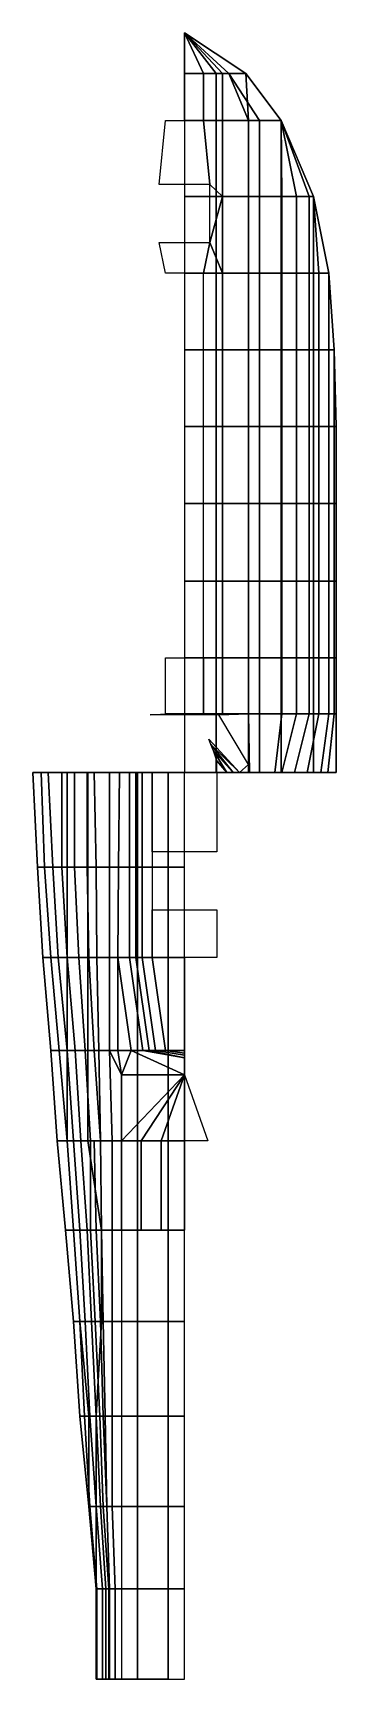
# Model space of a CAD drawing. Extents: x -1.7 to 1.7, y -8.7 to 9.5.
import ezdxf

# ---------------------------------------------------------------- set-up
doc = ezdxf.new("R2010")
doc.units = 0
doc.layers.add('HULL_MIRROR', color=7, linetype='CONTINUOUS')

msp = doc.modelspace()

# ---------------------------------------------------------------- linework, layer by layer
at = {"layer": 'HULL_MIRROR'}
for points in [[(0, 9.53, 1), (0, 9.53, 0.47), (0.35, 9.08, 0.47), (0.68, 9.08, 1)], [(0, 9.53, 0.47), (0, 9.37, -0.16), (0, 9.08, -0.5), (0.35, 9.08, 0.47)], [(0.35, 9.08, 0.47), (0, 9.08, -0.5), (0, 8.56, -0.69), (0.35, 8.56, -0.03)], [(0.68, 9.08, 1), (0.35, 9.08, 0.47), (0.35, 8.56, -0.03), (0.71, 8.56, 0.54)], [(0.68, 9.08, 1), (0.68, 9.08, 1), (0.71, 8.56, 0.54), (1.07, 8.56, 0.86)], [(0.35, 8.56, -0.03), (0, 8.56, -0.69), (0, 7.72, -0.76), (0.35, 7.72, -0.4)], [(0.71, 8.56, 0.54), (0.35, 8.56, -0.03), (0.35, 7.72, -0.4), (0.71, 7.72, 0.02)], [(1.07, 8.56, 0.86), (0.71, 8.56, 0.54), (0.71, 7.72, 0.02), (1.07, 7.72, 0.37)], [(1.07, 8.56, 0.86), (1.07, 8.56, 0.86), (1.07, 7.72, 0.37), (1.43, 7.72, 0.61)], [(0.35, 7.72, -0.4), (0, 7.72, -0.76), (0, 6.87, -0.76), (0.35, 6.87, -0.56)], [(0.71, 7.72, 0.02), (0.35, 7.72, -0.4), (0.35, 6.87, -0.56), (0.71, 6.87, -0.25)], [(1.07, 7.72, 0.37), (0.71, 7.72, 0.02), (0.71, 6.87, -0.25), (1.07, 6.87, 0.04)], [(1.43, 7.72, 0.61), (1.07, 7.72, 0.37), (1.07, 6.87, 0.04), (1.43, 6.87, 0.23)], [(1.43, 7.72, 0.61), (1.43, 7.72, 0.61), (1.43, 6.87, 0.23), (1.6, 6.87, 0.31)], [(0.35, 6.87, -0.56), (0, 6.87, -0.76), (0, 6.02, -0.76), (0.35, 6.02, -0.61)], [(0.71, 6.87, -0.25), (0.35, 6.87, -0.56), (0.35, 6.02, -0.61), (0.71, 6.02, -0.4)], [(1.07, 6.87, 0.04), (0.71, 6.87, -0.25), (0.71, 6.02, -0.4), (1.07, 6.02, -0.18)], [(1.43, 6.87, 0.23), (1.07, 6.87, 0.04), (1.07, 6.02, -0.18), (1.43, 6.02, -0.02)], [(1.6, 6.87, 0.31), (1.43, 6.87, 0.23), (1.43, 6.02, -0.02), (1.66, 6.02, 0.08)], [(0.35, 6.02, -0.61), (0, 6.02, -0.76), (0, 5.17, -0.76), (0.35, 5.17, -0.66)], [(0.71, 6.02, -0.4), (0.35, 6.02, -0.61), (0.35, 5.17, -0.66), (0.71, 5.17, -0.49)], [(1.07, 6.02, -0.18), (0.71, 6.02, -0.4), (0.71, 5.17, -0.49), (1.07, 5.17, -0.31)], [(1.43, 6.02, -0.02), (1.07, 6.02, -0.18), (1.07, 5.17, -0.31), (1.43, 5.17, -0.19)], [(1.66, 6.02, 0.08), (1.43, 6.02, -0.02), (1.43, 5.17, -0.19), (1.68, 5.17, -0.15)], [(1.66, 6.02, 0.08), (1.66, 6.02, 0.08), (1.68, 5.17, -0.15), (1.68, 5.17, -0.07)], [(0.35, 5.17, -0.66), (0, 5.17, -0.76), (0, 4.32, -0.76), (0.35, 4.32, -0.68)], [(0.71, 5.17, -0.49), (0.35, 5.17, -0.66), (0.35, 4.32, -0.68), (0.71, 4.32, -0.55)], [(1.07, 5.17, -0.31), (0.71, 5.17, -0.49), (0.71, 4.32, -0.55), (1.07, 4.32, -0.42)], [(1.43, 5.17, -0.19), (1.07, 5.17, -0.31), (1.07, 4.32, -0.42), (1.43, 4.32, -0.32)], [(1.68, 5.17, -0.15), (1.43, 5.17, -0.19), (1.43, 4.32, -0.32), (1.68, 4.32, -0.27)], [(1.68, 5.17, -0.07), (1.68, 5.17, -0.15), (1.68, 4.32, -0.27), (1.68, 4.32, -0.07)], [(0.35, 4.32, -0.68), (0, 4.32, -0.76), (0, 3.46, -0.76), (0.35, 3.46, -0.7)], [(0.71, 4.32, -0.55), (0.35, 4.32, -0.68), (0.35, 3.46, -0.7), (0.71, 3.46, -0.6)], [(1.07, 4.32, -0.42), (0.71, 4.32, -0.55), (0.71, 3.46, -0.6), (1.07, 3.46, -0.49)], [(1.43, 4.32, -0.32), (1.07, 4.32, -0.42), (1.07, 3.46, -0.49), (1.43, 3.46, -0.41)], [(1.68, 4.32, -0.27), (1.43, 4.32, -0.32), (1.43, 3.46, -0.41), (1.68, 3.46, -0.38)], [(1.68, 4.32, -0.07), (1.68, 4.32, -0.27), (1.68, 3.46, -0.38), (1.68, 3.46, -0.07)], [(0.35, 3.46, -0.7), (0, 3.46, -0.76), (0, 2.61, -0.76), (0.35, 2.61, -0.71)], [(0.71, 3.46, -0.6), (0.35, 3.46, -0.7), (0.35, 2.61, -0.71), (0.71, 2.61, -0.62)], [(1.07, 3.46, -0.49), (0.71, 3.46, -0.6), (0.71, 2.61, -0.62), (1.07, 2.61, -0.54)], [(1.43, 3.46, -0.41), (1.07, 3.46, -0.49), (1.07, 2.61, -0.54), (1.43, 2.61, -0.47)], [(1.68, 3.46, -0.38), (1.43, 3.46, -0.41), (1.43, 2.61, -0.47), (1.68, 2.61, -0.45)], [(1.68, 3.46, -0.07), (1.68, 3.46, -0.38), (1.68, 2.61, -0.45), (1.68, 2.61, -0.07)], [(0.35, 2.61, -0.71), (0, 2.61, -0.76), (0, 1.99, -0.76), (0.35, 1.99, -0.72)], [(0.71, 2.61, -0.62), (0.35, 2.61, -0.71), (0.35, 1.99, -0.72), (0.71, 1.99, -0.65)], [(1.07, 2.61, -0.54), (0.71, 2.61, -0.62), (0.71, 1.99, -0.65), (1.07, 1.99, -0.58)], [(1.43, 2.61, -0.47), (1.07, 2.61, -0.54), (1.07, 1.99, -0.58), (1.43, 1.99, -0.53)], [(1.68, 2.61, -0.45), (1.43, 2.61, -0.47), (1.43, 1.99, -0.53), (1.68, 1.99, -0.51)], [(1.68, 2.61, -0.07), (1.68, 2.61, -0.45), (1.68, 1.99, -0.51), (1.68, 1.99, -0.07)], [(0.35, 1.99, -0.72), (0, 1.99, -0.76), (0, 1.34, -0.76), (0.35, 1.34, -0.73)], [(0.71, 1.99, -0.65), (0.35, 1.99, -0.72), (0.35, 1.34, -0.73), (0.71, 1.34, -0.67)], [(1.07, 1.99, -0.58), (0.71, 1.99, -0.65), (0.71, 1.34, -0.67), (1.07, 1.34, -0.6)], [(1.43, 1.99, -0.53), (1.07, 1.99, -0.58), (1.07, 1.34, -0.6), (1.43, 1.34, -0.56)], [(1.68, 1.99, -0.51), (1.43, 1.99, -0.53), (1.43, 1.34, -0.56), (1.68, 1.34, -0.54)], [(1.68, 1.99, -0.07), (1.68, 1.99, -0.51), (1.68, 1.34, -0.54), (1.68, 1.34, -0.19)], [(-1.63, 0.29, -0.2), (-1.3, 0.3, -0.33), (-1.3, 1.34, -0.36), (-1.68, 1.34, -0.19)], [(-1.3, 0.3, -0.33), (-1.07, 0.29, -0.4), (-1.07, 1.34, -0.43), (-1.3, 1.34, -0.36)], [(-1.07, 0.29, -0.4), (-0.52, 0.29, -0.55), (-0.52, 1.34, -0.6), (-1.07, 1.34, -0.43)], [(-0.52, 0.29, -0.55), (-0.18, 0.29, -0.61), (-0.18, 1.34, -0.67), (-0.52, 1.34, -0.6)], [(-0.18, 0.29, -0.61), (0, 0.29, -0.63), (0, 1.34, -0.68), (-0.18, 1.34, -0.67)], [(0.35, 1.34, -0.73), (0, 1.34, -0.76), (0, 1.34, -0.68), (0.18, 1.34, -0.67)], [(0.71, 1.34, -0.67), (0.35, 1.34, -0.73), (0.18, 1.34, -0.67), (0.52, 1.34, -0.6)], [(1.07, 1.34, -0.6), (0.71, 1.34, -0.67), (0.52, 1.34, -0.6), (1.07, 1.34, -0.43)], [(1.43, 1.34, -0.56), (1.07, 1.34, -0.6), (1.07, 1.34, -0.43), (1.3, 1.34, -0.36)], [(1.68, 1.34, -0.54), (1.43, 1.34, -0.56), (1.3, 1.34, -0.36), (1.68, 1.34, -0.19)], [(-1.57, -0.71, -0.2), (-1.3, -0.71, -0.3), (-1.3, 0.29, -0.33), (-1.63, 0.29, -0.2)], [(-1.3, -0.71, -0.3), (-1.07, -0.71, -0.37), (-1.07, 0.29, -0.4), (-1.3, 0.29, -0.33)], [(-1.07, -0.71, -0.37), (-0.52, -0.71, -0.5), (-0.52, 0.29, -0.55), (-1.07, 0.29, -0.4)], [(-0.52, -0.71, -0.5), (-0.18, -0.71, -0.56), (-0.18, 0.29, -0.61), (-0.52, 0.29, -0.55)], [(-0.18, -0.71, -0.56), (0, -0.71, -0.57), (0, 0.29, -0.63), (-0.18, 0.29, -0.61)], [(-1.48, -1.74, -0.22), (-1.3, -1.74, -0.27), (-1.3, -0.71, -0.3), (-1.57, -0.71, -0.2)], [(-1.3, -1.74, -0.27), (-1.07, -1.74, -0.34), (-1.07, -0.71, -0.37), (-1.3, -0.71, -0.3)], [(-1.07, -1.74, -0.34), (-0.52, -1.74, -0.46), (-0.52, -0.71, -0.5), (-1.07, -0.71, -0.37)], [(-0.52, -1.74, -0.46), (-0.18, -1.74, -0.51), (-0.18, -0.71, -0.56), (-0.52, -0.71, -0.5)], [(-0.18, -1.74, -0.51), (0, -1.74, -0.53), (0, -0.71, -0.57), (-0.18, -0.71, -0.56)], [(-1.41, -2.74, -0.23), (-1.3, -2.74, -0.24), (-1.3, -1.74, -0.27), (-1.48, -1.74, -0.22)], [(-1.3, -2.74, -0.24), (-1.07, -2.74, -0.31), (-1.07, -1.74, -0.34), (-1.3, -1.74, -0.27)], [(-1.07, -2.74, -0.31), (-0.52, -2.74, -0.42), (-0.52, -1.74, -0.46), (-1.07, -1.74, -0.34)], [(-0.52, -2.74, -0.42), (-0.18, -2.74, -0.47), (-0.18, -1.74, -0.51), (-0.52, -1.74, -0.46)], [(-0.18, -2.74, -0.47), (0, -2.74, -0.48), (0, -1.74, -0.53), (-0.18, -1.74, -0.51)], [(-1.32, -3.73, -0.23), (-1.23, -3.73, -0.26), (-1.3, -2.74, -0.24), (-1.41, -2.74, -0.23)], [(-1.23, -3.73, -0.26), (-0.92, -3.73, -0.31), (-1.07, -2.74, -0.31), (-1.3, -2.74, -0.24)], [(-0.92, -3.73, -0.31), (-0.52, -3.73, -0.38), (-0.52, -2.74, -0.42), (-1.07, -2.74, -0.31)], [(-0.52, -3.73, -0.38), (-0.18, -3.73, -0.42), (-0.18, -2.74, -0.47), (-0.52, -2.74, -0.42)], [(-0.18, -3.73, -0.42), (0, -3.73, -0.43), (0, -2.74, -0.48), (-0.18, -2.74, -0.47)], [(-1.23, -4.74, -0.25), (-1.16, -4.74, -0.27), (-1.23, -3.73, -0.26), (-1.32, -3.73, -0.23)], [(-1.16, -4.74, -0.27), (-0.92, -4.74, -0.31), (-0.92, -3.73, -0.31), (-1.23, -3.73, -0.26)], [(-0.92, -4.74, -0.31), (-0.52, -4.74, -0.33), (-0.52, -3.73, -0.38), (-0.92, -3.73, -0.31)], [(-0.52, -4.74, -0.33), (-0.18, -4.74, -0.34), (-0.18, -3.73, -0.42), (-0.52, -3.73, -0.38)], [(-0.18, -4.74, -0.34), (0, -4.74, -0.34), (0, -3.73, -0.43), (-0.18, -3.73, -0.42)], [(-1.16, -5.79, -0.27), (-1.06, -5.79, -0.28), (-1.16, -4.74, -0.27), (-1.23, -4.74, -0.25)], [(-1.06, -5.79, -0.28), (-0.98, -5.79, -0.3), (-0.92, -4.74, -0.31), (-1.16, -4.74, -0.27)], [(-0.98, -5.79, -0.3), (-0.52, -5.79, -0.3), (-0.52, -4.74, -0.33), (-0.92, -4.74, -0.31)], [(-0.52, -5.79, -0.3), (-0.18, -5.79, -0.3), (-0.18, -4.74, -0.34), (-0.52, -4.74, -0.33)], [(-0.18, -5.79, -0.3), (0, -5.79, -0.3), (0, -4.74, -0.34), (-0.18, -4.74, -0.34)], [(-1.06, -6.79, -0.28), (-1.06, -6.79, -0.28), (-1.06, -5.79, -0.28), (-1.16, -5.79, -0.27)], [(-1.06, -6.79, -0.28), (-0.98, -6.79, -0.33), (-0.98, -5.79, -0.3), (-1.06, -5.79, -0.28)], [(-0.98, -6.79, -0.33), (-0.52, -6.79, -0.3), (-0.52, -5.79, -0.3), (-0.98, -5.79, -0.3)], [(-0.52, -6.79, -0.3), (-0.18, -6.79, -0.3), (-0.18, -5.79, -0.3), (-0.52, -5.79, -0.3)], [(-0.18, -6.79, -0.3), (0, -6.79, -0.3), (0, -5.79, -0.3), (-0.18, -5.79, -0.3)], [(-0.98, -7.7, -0.33), (-0.98, -7.7, -0.33), (-0.98, -6.79, -0.33), (-1.06, -6.79, -0.28)], [(-0.98, -7.7, -0.33), (-0.52, -7.7, -0.3), (-0.52, -6.79, -0.3), (-0.98, -6.79, -0.33)], [(-0.52, -7.7, -0.3), (-0.18, -7.7, -0.3), (-0.18, -6.79, -0.3), (-0.52, -6.79, -0.3)], [(-0.18, -7.7, -0.3), (0, -7.7, -0.3), (0, -6.79, -0.3), (-0.18, -6.79, -0.3)], [(-0.98, -8.7, -0.33), (-0.52, -8.7, -0.3), (-0.52, -7.7, -0.3), (-0.98, -7.7, -0.33)], [(-0.52, -8.7, -0.3), (-0.18, -8.7, -0.3), (-0.18, -7.7, -0.3), (-0.52, -7.7, -0.3)], [(-0.18, -8.7, -0.3), (0, -8.7, -0.3), (0, -7.7, -0.3), (-0.18, -7.7, -0.3)], [(-0.97, -8.7, -0.07), (-0.62, -8.7, 0.3), (-0.18, -8.7, -0.3), (-0.52, -8.7, -0.3)]]:
    msp.add_3dface(points, dxfattribs=at)
at = {"layer": 'HULL_MIRROR', "color": 3}
for points in [[(0, 9.53, 1.21), (0, 9.53, 1), (0.68, 9.08, 1), (0.49, 9.08, 1.21)], [(0, 9.53, 1.26), (0, 9.53, 1.26), (0.21, 9.08, 1.26), (0, 9.08, 1.26)], [(0, 9.53, 1.26), (0, 9.53, 1.26), (0.42, 9.08, 1.23), (0.21, 9.08, 1.26)], [(0, 9.53, 1.23), (0, 9.53, 1.21), (0.49, 9.08, 1.21), (0.42, 9.08, 1.23)], [(0, 9.53, 1.23), (0, 9.53, 1.23), (0.42, 9.08, 1.23), (0, 9.53, 1.26)], [(0, 9.08, 1.26), (0.21, 9.08, 1.26), (0.21, 8.56, 1.26), (0, 8.56, 1.26)], [(0.21, 9.08, 1.26), (0.42, 9.08, 1.23), (0.42, 8.56, 1.23), (0.21, 8.56, 1.26)], [(0.42, 9.08, 1.23), (0.49, 9.08, 1.21), (0.71, 8.56, 1.17), (0.42, 8.56, 1.23)], [(0.49, 9.08, 1.21), (0.49, 9.08, 1.21), (0.83, 8.56, 1.12), (0.71, 8.56, 1.17)], [(0.49, 9.08, 1.21), (0.68, 9.08, 1), (1.07, 8.56, 0.86), (0.83, 8.56, 1.12)], [(-0.21, 8.56, 1.26), (0.21, 8.56, 1.26), (0.28, 7.85, 1.26), (-0.28, 7.85, 1.26)], [(0.21, 8.56, 1.26), (0.42, 8.56, 1.23), (0.42, 7.72, 1.23), (0.28, 7.85, 1.26)], [(0.42, 8.56, 1.23), (0.71, 8.56, 1.17), (0.71, 7.72, 1.17), (0.42, 7.72, 1.23)], [(0.71, 8.56, 1.17), (0.83, 8.56, 1.12), (0.83, 7.72, 1.12), (0.71, 7.72, 1.17)], [(0.83, 8.56, 1.12), (1.07, 8.56, 0.86), (1.08, 7.72, 0.97), (0.83, 7.72, 1.12)], [(1.07, 8.56, 0.86), (1.07, 8.56, 0.86), (1.43, 7.72, 0.61), (1.38, 7.72, 0.69)], [(1.07, 8.56, 0.86), (1.07, 8.56, 0.86), (1.38, 7.72, 0.69), (1.24, 7.72, 0.84)], [(1.07, 8.56, 0.86), (1.07, 8.56, 0.86), (1.24, 7.72, 0.84), (1.08, 7.72, 0.97)], [(0.42, 7.72, 1.23), (0.28, 7.21, 1.26), (0.28, 7.21, 1.26), (0.28, 7.85, 1.26)], [(0.42, 7.72, 1.23), (0.42, 6.87, 1.27), (0.42, 6.87, 1.27), (0.28, 7.21, 1.26)], [(0.42, 7.72, 1.23), (0.71, 7.72, 1.17), (0.71, 6.87, 1.2), (0.42, 6.87, 1.27)], [(0.71, 7.72, 1.17), (0.83, 7.72, 1.12), (0.83, 6.87, 1.16), (0.71, 6.87, 1.2)], [(0.83, 7.72, 1.12), (1.08, 7.72, 0.97), (1.08, 6.87, 1.01), (0.83, 6.87, 1.16)], [(1.08, 7.72, 0.97), (1.24, 7.72, 0.84), (1.24, 6.87, 0.89), (1.08, 6.87, 1.01)], [(1.24, 7.72, 0.84), (1.38, 7.72, 0.69), (1.38, 6.87, 0.72), (1.24, 6.87, 0.89)], [(1.38, 7.72, 0.69), (1.43, 7.72, 0.61), (1.49, 6.87, 0.57), (1.38, 6.87, 0.72)], [(1.43, 7.72, 0.61), (1.43, 7.72, 0.61), (1.6, 6.87, 0.31), (1.49, 6.87, 0.57)], [(-0.28, 7.21, 1.26), (0.28, 7.21, 1.26), (0.21, 6.87, 1.28), (-0.21, 6.87, 1.28)], [(0.28, 7.21, 1.26), (0.42, 6.87, 1.27), (0.42, 6.87, 1.27), (0.21, 6.87, 1.28)], [(0.21, 6.87, 1.28), (0.42, 6.87, 1.27), (0.42, 6.02, 1.29), (0.21, 6.02, 1.31)], [(0.42, 6.87, 1.27), (0.71, 6.87, 1.2), (0.71, 6.02, 1.24), (0.42, 6.02, 1.29)], [(0.71, 6.87, 1.2), (0.83, 6.87, 1.16), (0.83, 6.02, 1.19), (0.71, 6.02, 1.24)], [(0.83, 6.87, 1.16), (1.08, 6.87, 1.01), (1.08, 6.02, 1.06), (0.83, 6.02, 1.19)], [(1.08, 6.87, 1.01), (1.24, 6.87, 0.89), (1.24, 6.02, 0.92), (1.08, 6.02, 1.06)], [(1.24, 6.87, 0.89), (1.38, 6.87, 0.72), (1.38, 6.02, 0.76), (1.24, 6.02, 0.92)], [(1.38, 6.87, 0.72), (1.49, 6.87, 0.57), (1.49, 6.02, 0.57), (1.38, 6.02, 0.76)], [(1.49, 6.87, 0.57), (1.6, 6.87, 0.31), (1.6, 6.02, 0.31), (1.49, 6.02, 0.57)], [(1.6, 6.87, 0.31), (1.6, 6.87, 0.31), (1.66, 6.02, 0.08), (1.6, 6.02, 0.31)], [(0.21, 6.02, 1.31), (0.42, 6.02, 1.29), (0.42, 5.17, 1.29), (0.21, 5.17, 1.31)], [(0.42, 6.02, 1.29), (0.71, 6.02, 1.24), (0.71, 5.17, 1.24), (0.42, 5.17, 1.29)], [(0.71, 6.02, 1.24), (0.83, 6.02, 1.19), (0.83, 5.17, 1.19), (0.71, 5.17, 1.24)], [(0.83, 6.02, 1.19), (1.08, 6.02, 1.06), (1.08, 5.17, 1.06), (0.83, 5.17, 1.19)], [(1.08, 6.02, 1.06), (1.24, 6.02, 0.92), (1.24, 5.17, 0.92), (1.08, 5.17, 1.06)], [(1.24, 6.02, 0.92), (1.38, 6.02, 0.76), (1.38, 5.17, 0.76), (1.24, 5.17, 0.92)], [(1.38, 6.02, 0.76), (1.49, 6.02, 0.57), (1.49, 5.17, 0.57), (1.38, 5.17, 0.76)], [(1.49, 6.02, 0.57), (1.6, 6.02, 0.31), (1.6, 5.17, 0.31), (1.49, 5.17, 0.57)], [(1.6, 6.02, 0.31), (1.66, 6.02, 0.08), (1.66, 5.17, 0.08), (1.6, 5.17, 0.31)], [(1.66, 6.02, 0.08), (1.66, 6.02, 0.08), (1.68, 5.17, -0.07), (1.66, 5.17, 0.08)], [(0.21, 5.17, 1.31), (0.42, 5.17, 1.29), (0.42, 4.32, 1.29), (0.21, 4.32, 1.31)], [(0.42, 5.17, 1.29), (0.71, 5.17, 1.24), (0.71, 4.32, 1.24), (0.42, 4.32, 1.29)], [(0.71, 5.17, 1.24), (0.83, 5.17, 1.19), (0.83, 4.32, 1.19), (0.71, 4.32, 1.24)], [(0.83, 5.17, 1.19), (1.08, 5.17, 1.06), (1.08, 4.32, 1.06), (0.83, 4.32, 1.19)], [(1.08, 5.17, 1.06), (1.24, 5.17, 0.92), (1.24, 4.32, 0.92), (1.08, 4.32, 1.06)], [(1.24, 5.17, 0.92), (1.38, 5.17, 0.76), (1.38, 4.32, 0.76), (1.24, 4.32, 0.92)], [(1.38, 5.17, 0.76), (1.49, 5.17, 0.57), (1.49, 4.32, 0.57), (1.38, 4.32, 0.76)], [(1.49, 5.17, 0.57), (1.6, 5.17, 0.31), (1.6, 4.32, 0.31), (1.49, 4.32, 0.57)], [(1.6, 5.17, 0.31), (1.66, 5.17, 0.08), (1.66, 4.32, 0.08), (1.6, 4.32, 0.31)], [(1.66, 5.17, 0.08), (1.68, 5.17, -0.07), (1.68, 4.32, -0.07), (1.66, 4.32, 0.08)], [(0.21, 4.32, 1.31), (0.42, 4.32, 1.29), (0.42, 3.46, 1.29), (0.21, 3.46, 1.31)], [(0.42, 4.32, 1.29), (0.71, 4.32, 1.24), (0.71, 3.46, 1.24), (0.42, 3.46, 1.29)], [(0.71, 4.32, 1.24), (0.83, 4.32, 1.19), (0.83, 3.46, 1.19), (0.71, 3.46, 1.24)], [(0.83, 4.32, 1.19), (1.08, 4.32, 1.06), (1.08, 3.46, 1.06), (0.83, 3.46, 1.19)], [(1.08, 4.32, 1.06), (1.24, 4.32, 0.92), (1.24, 3.46, 0.92), (1.08, 3.46, 1.06)], [(1.24, 4.32, 0.92), (1.38, 4.32, 0.76), (1.38, 3.46, 0.76), (1.24, 3.46, 0.92)], [(1.38, 4.32, 0.76), (1.49, 4.32, 0.57), (1.49, 3.46, 0.57), (1.38, 3.46, 0.76)], [(1.49, 4.32, 0.57), (1.6, 4.32, 0.31), (1.6, 3.46, 0.31), (1.49, 3.46, 0.57)], [(1.6, 4.32, 0.31), (1.66, 4.32, 0.08), (1.66, 3.46, 0.08), (1.6, 3.46, 0.31)], [(1.66, 4.32, 0.08), (1.68, 4.32, -0.07), (1.68, 3.46, -0.07), (1.66, 3.46, 0.08)], [(0.21, 3.46, 1.31), (0.42, 3.46, 1.29), (0.42, 2.61, 1.29), (0.21, 2.61, 1.31)], [(0.42, 3.46, 1.29), (0.71, 3.46, 1.24), (0.71, 2.61, 1.24), (0.42, 2.61, 1.29)], [(0.71, 3.46, 1.24), (0.83, 3.46, 1.19), (0.83, 2.61, 1.19), (0.71, 2.61, 1.24)], [(0.83, 3.46, 1.19), (1.08, 3.46, 1.06), (1.08, 2.61, 1.06), (0.83, 2.61, 1.19)], [(1.08, 3.46, 1.06), (1.24, 3.46, 0.92), (1.24, 2.61, 0.92), (1.08, 2.61, 1.06)], [(1.24, 3.46, 0.92), (1.38, 3.46, 0.76), (1.38, 2.61, 0.76), (1.24, 2.61, 0.92)], [(1.38, 3.46, 0.76), (1.49, 3.46, 0.57), (1.49, 2.61, 0.57), (1.38, 2.61, 0.76)], [(1.49, 3.46, 0.57), (1.6, 3.46, 0.31), (1.6, 2.61, 0.31), (1.49, 2.61, 0.57)], [(1.6, 3.46, 0.31), (1.66, 3.46, 0.08), (1.66, 2.61, 0.08), (1.6, 2.61, 0.31)], [(1.66, 3.46, 0.08), (1.68, 3.46, -0.07), (1.68, 2.61, -0.07), (1.66, 2.61, 0.08)], [(-0.21, 2.61, 1.31), (0.21, 2.61, 1.31), (0.21, 1.99, 1.31), (-0.21, 1.99, 1.31)], [(0.21, 2.61, 1.31), (0.42, 2.61, 1.29), (0.42, 1.99, 1.29), (0.21, 1.99, 1.31)], [(0.42, 2.61, 1.29), (0.71, 2.61, 1.24), (0.71, 1.99, 1.24), (0.42, 1.99, 1.29)], [(0.71, 2.61, 1.24), (0.83, 2.61, 1.19), (0.83, 1.99, 1.19), (0.71, 1.99, 1.24)], [(0.83, 2.61, 1.19), (1.08, 2.61, 1.06), (1.08, 1.99, 1.06), (0.83, 1.99, 1.19)], [(1.08, 2.61, 1.06), (1.24, 2.61, 0.92), (1.24, 1.99, 0.92), (1.08, 1.99, 1.06)], [(1.24, 2.61, 0.92), (1.38, 2.61, 0.76), (1.38, 1.99, 0.76), (1.24, 1.99, 0.92)], [(1.38, 2.61, 0.76), (1.49, 2.61, 0.57), (1.49, 1.99, 0.57), (1.38, 1.99, 0.76)], [(1.49, 2.61, 0.57), (1.6, 2.61, 0.31), (1.6, 1.99, 0.31), (1.49, 1.99, 0.57)], [(1.6, 2.61, 0.31), (1.66, 2.61, 0.08), (1.66, 1.99, 0.08), (1.6, 1.99, 0.31)], [(1.66, 2.61, 0.08), (1.68, 2.61, -0.07), (1.68, 1.99, -0.07), (1.66, 1.99, 0.08)], [(-0.21, 1.99, 1.31), (0.21, 1.99, 1.31), (0.38, 1.98, 1.31), (-0.38, 1.98, 1.31)], [(0.21, 1.99, 1.31), (0.42, 1.99, 1.29), (0.38, 1.98, 1.31), (0.21, 1.99, 1.31)], [(0.42, 1.99, 1.29), (0.71, 1.99, 1.24), (0.38, 1.98, 1.31), (0.42, 1.99, 1.29)], [(0.38, 1.98, 1.31), (0.71, 1.99, 1.24), (0.71, 1.43, 1.14), (0.38, 1.98, 1.31)], [(0.71, 1.99, 1.24), (0.83, 1.99, 1.19), (0.83, 1.34, 1.06), (0.72, 1.34, 1.09)], [(0.71, 1.99, 1.24), (0.72, 1.34, 1.09), (0.71, 1.43, 1.14), (0.71, 1.99, 1.24)], [(0.83, 1.99, 1.19), (1.08, 1.99, 1.06), (1, 1.34, 1), (0.83, 1.34, 1.06)], [(1.08, 1.99, 1.06), (1.24, 1.99, 0.92), (1.08, 1.34, 0.92), (1, 1.34, 1)], [(1.24, 1.99, 0.92), (1.38, 1.99, 0.76), (1.22, 1.34, 0.76), (1.08, 1.34, 0.92)], [(1.38, 1.99, 0.76), (1.49, 1.99, 0.57), (1.36, 1.34, 0.57), (1.22, 1.34, 0.76)], [(1.49, 1.99, 0.57), (1.6, 1.99, 0.31), (1.51, 1.34, 0.31), (1.36, 1.34, 0.57)], [(1.6, 1.99, 0.31), (1.66, 1.99, 0.08), (1.59, 1.34, 0.08), (1.51, 1.34, 0.31)], [(1.66, 1.99, 0.08), (1.68, 1.99, -0.07), (1.68, 1.34, -0.19), (1.59, 1.34, 0.08)], [(0.27, 1.71, 1.99), (0.27, 1.71, 1.99), (0.61, 1.34, 1.99), (0.29, 1.65, 2.05)], [(0.29, 1.65, 2.05), (0.29, 1.65, 2.05), (0.61, 1.34, 1.99), (0.54, 1.34, 2.05)], [(0.29, 1.65, 2.05), (0.29, 1.65, 2.05), (0.54, 1.34, 2.05), (0.32, 1.58, 2.08)], [(0.32, 1.58, 2.08), (0.32, 1.58, 2.08), (0.54, 1.34, 2.05), (0.47, 1.34, 2.08)], [(0.36, 1.47, 2.11), (0.32, 1.58, 2.08), (0.47, 1.34, 2.08), (0.36, 1.47, 2.11)], [(0.36, 1.34, 2.11), (0.36, 1.47, 2.11), (0.47, 1.34, 2.08), (0.36, 1.34, 2.11)], [(-1.55, 0.29, 0.08), (-1.63, 0.29, -0.2), (-1.68, 1.34, -0.19), (-1.59, 1.34, 0.08)], [(-1.46, 0.29, 0.31), (-1.55, 0.29, 0.08), (-1.59, 1.34, 0.08), (-1.51, 1.34, 0.31)], [(-1.36, 0.29, 0.51), (-1.46, 0.29, 0.31), (-1.51, 1.34, 0.31), (-1.36, 1.34, 0.57)], [(-1.22, 0.29, 0.72), (-1.36, 0.29, 0.51), (-1.36, 1.34, 0.57), (-1.22, 1.34, 0.76)], [(-1.08, 0.29, 0.88), (-1.22, 0.29, 0.72), (-1.22, 1.34, 0.76), (-1.08, 1.34, 0.92)], [(-0.98, 0.29, 0.96), (-1.08, 0.29, 0.88), (-1.08, 1.34, 0.92), (-1, 1.34, 1)], [(-0.83, 0.29, 1.02), (-0.98, 0.29, 0.96), (-1, 1.34, 1), (-0.83, 1.34, 1.06)], [(-0.73, 0.29, 1.04), (-0.83, 0.29, 1.02), (-0.83, 1.34, 1.06), (-0.72, 1.34, 1.09)], [(-0.61, 0.29, 1.99), (-0.73, 0.29, 1.04), (-0.72, 1.34, 1.09), (-0.61, 1.34, 1.99)], [(-0.54, 0.29, 2.05), (-0.61, 0.29, 1.99), (-0.61, 1.34, 1.99), (-0.54, 1.34, 2.05)], [(-0.47, 0.29, 2.08), (-0.54, 0.29, 2.05), (-0.54, 1.34, 2.05), (-0.47, 1.34, 2.08)], [(-0.36, 0.29, 2.11), (-0.47, 0.29, 2.08), (-0.47, 1.34, 2.08), (-0.36, 1.34, 2.11)], [(0.36, 0.46, 2.11), (-0.36, 0.46, 2.11), (-0.36, 1.34, 2.11), (0.36, 1.34, 2.11)], [(0.71, 1.43, 1.14), (0.72, 1.34, 1.09), (0.61, 1.34, 1.99), (0.71, 1.43, 1.14)], [(-1.48, -0.71, 0.08), (-1.57, -0.71, -0.2), (-1.63, 0.29, -0.2), (-1.55, 0.29, 0.08)], [(-1.4, -0.71, 0.31), (-1.48, -0.71, 0.08), (-1.55, 0.29, 0.08), (-1.46, 0.29, 0.31)], [(-1.3, -0.71, 0.51), (-1.4, -0.71, 0.31), (-1.46, 0.29, 0.31), (-1.36, 0.29, 0.51)], [(-1.17, -0.71, 0.72), (-1.3, -0.71, 0.51), (-1.36, 0.29, 0.51), (-1.22, 0.29, 0.72)], [(-1.06, -0.71, 0.85), (-1.17, -0.71, 0.72), (-1.22, 0.29, 0.72), (-1.08, 0.29, 0.88)], [(-0.97, -0.71, 0.93), (-1.06, -0.71, 0.85), (-1.08, 0.29, 0.88), (-0.98, 0.29, 0.96)], [(-0.83, -0.71, 0.97), (-0.97, -0.71, 0.93), (-0.98, 0.29, 0.96), (-0.83, 0.29, 1.02)], [(-0.74, -0.71, 0.99), (-0.83, -0.71, 0.97), (-0.83, 0.29, 1.02), (-0.73, 0.29, 1.04)], [(-0.61, -0.71, 1.99), (-0.74, -0.71, 0.99), (-0.73, 0.29, 1.04), (-0.61, 0.29, 1.99)], [(-0.54, -0.71, 2.05), (-0.61, -0.71, 1.99), (-0.61, 0.29, 1.99), (-0.54, 0.29, 2.05)], [(-0.47, -0.71, 2.08), (-0.54, -0.71, 2.05), (-0.54, 0.29, 2.05), (-0.47, 0.29, 2.08)], [(-0.36, -0.71, 2.11), (-0.47, -0.71, 2.08), (-0.47, 0.29, 2.08), (-0.36, 0.29, 2.11)], [(0.36, -0.71, 2.11), (-0.36, -0.71, 2.11), (-0.36, -0.18, 2.11), (0.36, -0.18, 2.11)], [(-1.39, -1.74, 0.08), (-1.48, -1.74, -0.22), (-1.57, -0.71, -0.2), (-1.48, -0.71, 0.08)], [(-1.3, -1.74, 0.31), (-1.39, -1.74, 0.08), (-1.48, -0.71, 0.08), (-1.4, -0.71, 0.31)], [(-1.21, -1.74, 0.51), (-1.3, -1.74, 0.31), (-1.4, -0.71, 0.31), (-1.3, -0.71, 0.51)], [(-1.1, -1.74, 0.72), (-1.21, -1.74, 0.51), (-1.3, -0.71, 0.51), (-1.17, -0.71, 0.72)], [(-1, -1.74, 0.85), (-1.1, -1.74, 0.72), (-1.17, -0.71, 0.72), (-1.06, -0.71, 0.85)], [(-0.95, -1.74, 0.9), (-1, -1.74, 0.85), (-1.06, -0.71, 0.85), (-0.97, -0.71, 0.93)], [(-0.83, -1.74, 0.95), (-0.95, -1.74, 0.9), (-0.97, -0.71, 0.93), (-0.83, -0.71, 0.97)], [(-0.74, -1.74, 0.96), (-0.83, -1.74, 0.95), (-0.83, -0.71, 0.97), (-0.74, -0.71, 0.99)], [(-0.46, -1.74, 1.96), (-0.59, -1.74, 0.96), (-0.74, -0.71, 0.99), (-0.61, -0.71, 1.99)], [(-0.59, -1.74, 0.96), (-0.74, -1.74, 0.96), (-0.74, -0.71, 0.99)], [(-0.39, -1.74, 2.02), (-0.46, -1.74, 1.96), (-0.61, -0.71, 1.99), (-0.54, -0.71, 2.05)], [(-0.32, -1.74, 2.05), (-0.39, -1.74, 2.02), (-0.54, -0.71, 2.05), (-0.47, -0.71, 2.08)], [(-0.21, -1.74, 2.08), (-0.32, -1.74, 2.05), (-0.47, -0.71, 2.08), (-0.36, -0.71, 2.11)], [(0, -1.74, 2.08), (-0.21, -1.74, 2.08), (-0.36, -0.71, 2.11), (0, -0.71, 2.11)], [(-1.3, -2.74, 0.08), (-1.41, -2.74, -0.23), (-1.48, -1.74, -0.22), (-1.39, -1.74, 0.08)], [(-1.23, -2.74, 0.31), (-1.3, -2.74, 0.08), (-1.39, -1.74, 0.08), (-1.3, -1.74, 0.31)], [(-1.15, -2.74, 0.51), (-1.23, -2.74, 0.31), (-1.3, -1.74, 0.31), (-1.21, -1.74, 0.51)], [(-1.04, -2.74, 0.72), (-1.15, -2.74, 0.51), (-1.21, -1.74, 0.51), (-1.1, -1.74, 0.72)], [(-0.93, -2.74, 0.86), (-1.04, -2.74, 0.72), (-1.1, -1.74, 0.72), (-1, -1.74, 0.85)], [(-0.93, -2.74, 0.86), (-0.93, -2.74, 0.86), (-1, -1.74, 0.85), (-0.95, -1.74, 0.9)], [(-0.8, -2.74, 0.9), (-0.93, -2.74, 0.86), (-0.95, -1.74, 0.9), (-0.83, -1.74, 0.95)], [(-0.7, -2.01, 0.96), (-0.7, -2.01, 0.96), (-0.83, -1.74, 0.95), (-0.74, -1.74, 0.96)], [(-0.7, -2.74, 0.92), (-0.8, -2.74, 0.9), (-0.83, -1.74, 0.95), (-0.7, -2.01, 0.96)], [(-0.7, -2.01, 0.96), (-0.7, -2.01, 0.96), (-0.74, -1.74, 0.96), (-0.59, -1.74, 0.96)], [(-0.7, -2.01, 0.96), (-0.7, -2.01, 0.96), (-0.59, -1.74, 0.96), (0, -2.01, 0.96)], [(0, -1.82, 1.96), (0, -2.01, 0.96), (-0.59, -1.74, 0.96), (-0.46, -1.74, 1.96)], [(0, -1.82, 1.98), (0, -1.82, 1.96), (-0.46, -1.74, 1.96), (-0.39, -1.74, 2.02)], [(0, -1.79, 2.03), (0, -1.82, 1.98), (-0.39, -1.74, 2.02), (-0.32, -1.74, 2.05)], [(0, -1.77, 2.06), (0, -1.79, 2.03), (-0.32, -1.74, 2.05), (-0.21, -1.74, 2.08)], [(0, -1.77, 2.06), (0, -1.77, 2.06), (-0.21, -1.74, 2.08), (0, -1.74, 2.08)], [(-0.7, -2.74, 0.92), (-0.7, -2.74, 0.92), (-0.7, -2.01, 0.96), (0, -2.01, 0.96)], [(-0.48, -2.74, 0.97), (-0.48, -2.74, 0.97), (-0.7, -2.74, 0.92), (0, -2.01, 0.96)], [(-0.26, -2.74, 1), (-0.26, -2.74, 1), (-0.48, -2.74, 0.97), (0, -2.01, 0.96)], [(0, -2.74, 1), (0, -2.74, 1), (-0.26, -2.74, 1), (0, -2.01, 0.96)], [(0.26, -2.74, 1), (0.26, -2.74, 1), (0, -2.74, 1), (0, -2.01, 0.96)], [(-1.23, -3.73, 0.08), (-1.32, -3.73, -0.23), (-1.41, -2.74, -0.23), (-1.3, -2.74, 0.08)], [(-1.16, -3.73, 0.31), (-1.23, -3.73, 0.08), (-1.3, -2.74, 0.08), (-1.23, -2.74, 0.31)], [(-1.08, -3.73, 0.51), (-1.16, -3.73, 0.31), (-1.23, -2.74, 0.31), (-1.15, -2.74, 0.51)], [(-1.04, -3.73, 0.61), (-1.08, -3.73, 0.51), (-1.15, -2.74, 0.51), (-1.04, -2.74, 0.72)], [(-0.98, -3.73, 0.73), (-1.04, -3.73, 0.61), (-1.04, -2.74, 0.72), (-1, -2.74, 0.77)], [(-0.92, -3.73, 0.83), (-0.98, -3.73, 0.73), (-1, -2.74, 0.77), (-0.93, -2.74, 0.86)], [(-0.8, -3.73, 0.87), (-0.92, -3.73, 0.83), (-0.93, -2.74, 0.86), (-0.8, -2.74, 0.9)], [(-0.7, -3.73, 0.89), (-0.8, -3.73, 0.87), (-0.8, -2.74, 0.9), (-0.7, -2.74, 0.92)], [(-0.48, -3.73, 0.97), (-0.7, -3.73, 0.89), (-0.7, -2.74, 0.92), (-0.48, -2.74, 0.97)], [(-0.26, -3.73, 1), (-0.48, -3.73, 0.97), (-0.48, -2.74, 0.97), (-0.26, -2.74, 1)], [(0, -3.73, 1), (-0.26, -3.73, 1), (-0.26, -2.74, 1), (0, -2.74, 1)], [(-1.16, -4.74, 0.08), (-1.23, -4.74, -0.25), (-1.32, -3.73, -0.23), (-1.23, -3.73, 0.08)], [(-1.1, -4.74, 0.31), (-1.16, -4.74, 0.08), (-1.23, -3.73, 0.08), (-1.16, -3.73, 0.31)], [(-1.03, -4.74, 0.51), (-1.1, -4.74, 0.31), (-1.16, -3.73, 0.31), (-1.08, -3.73, 0.51)], [(-0.99, -4.74, 0.61), (-1.03, -4.74, 0.51), (-1.08, -3.73, 0.51), (-1.04, -3.73, 0.61)], [(-0.93, -4.74, 0.73), (-0.99, -4.74, 0.61), (-1.04, -3.73, 0.61), (-0.98, -3.73, 0.73)], [(-0.9, -4.74, 0.8), (-0.93, -4.74, 0.73), (-0.98, -3.73, 0.73), (-0.92, -3.73, 0.83)], [(-0.8, -4.74, 0.83), (-0.9, -4.74, 0.8), (-0.92, -3.73, 0.83), (-0.8, -3.73, 0.87)], [(-0.7, -4.74, 0.85), (-0.8, -4.74, 0.83), (-0.8, -3.73, 0.87), (-0.7, -3.73, 0.89)], [(-1.11, -5.79, 0.08), (-1.16, -5.79, -0.27), (-1.23, -4.74, -0.25), (-1.16, -4.74, 0.08)], [(-1.05, -5.79, 0.31), (-1.11, -5.79, 0.08), (-1.16, -4.74, 0.08), (-1.1, -4.74, 0.31)], [(-0.98, -5.79, 0.51), (-1.05, -5.79, 0.31), (-1.1, -4.74, 0.31), (-1.03, -4.74, 0.51)], [(-0.94, -5.79, 0.61), (-0.98, -5.79, 0.51), (-1.03, -4.74, 0.51), (-0.99, -4.74, 0.61)], [(-0.9, -5.79, 0.73), (-0.94, -5.79, 0.61), (-0.99, -4.74, 0.61), (-0.93, -4.74, 0.73)], [(-0.88, -5.79, 0.77), (-0.9, -5.79, 0.73), (-0.93, -4.74, 0.73), (-0.9, -4.74, 0.8)], [(-0.8, -5.79, 0.8), (-0.88, -5.79, 0.77), (-0.9, -4.74, 0.8), (-0.8, -4.74, 0.83)], [(-0.7, -5.79, 0.83), (-0.8, -5.79, 0.8), (-0.8, -4.74, 0.83), (-0.7, -4.74, 0.85)], [(-1.05, -6.79, -0.07), (-1.06, -6.79, -0.28), (-1.16, -5.79, -0.27), (-1.11, -5.79, 0.08)], [(-0.98, -6.79, 0.31), (-1.05, -6.79, -0.07), (-1.11, -5.79, 0.08), (-1.05, -5.79, 0.31)], [(-0.93, -6.79, 0.51), (-0.98, -6.79, 0.31), (-1.05, -5.79, 0.31), (-0.98, -5.79, 0.51)], [(-0.9, -6.79, 0.61), (-0.93, -6.79, 0.51), (-0.98, -5.79, 0.51), (-0.94, -5.79, 0.61)], [(-0.86, -6.79, 0.74), (-0.9, -6.79, 0.61), (-0.94, -5.79, 0.61), (-0.9, -5.79, 0.73)], [(-0.86, -6.79, 0.74), (-0.86, -6.79, 0.74), (-0.9, -5.79, 0.73), (-0.88, -5.79, 0.77)], [(-0.8, -6.79, 0.76), (-0.86, -6.79, 0.74), (-0.88, -5.79, 0.77), (-0.8, -5.79, 0.8)], [(-0.7, -6.79, 0.78), (-0.8, -6.79, 0.76), (-0.8, -5.79, 0.8), (-0.7, -5.79, 0.83)], [(-0.97, -7.7, -0.07), (-0.98, -7.7, -0.33), (-1.06, -6.79, -0.28), (-1.05, -6.79, -0.07)], [(-0.91, -7.7, 0.31), (-0.97, -7.7, -0.07), (-1.05, -6.79, -0.07), (-0.98, -6.79, 0.31)], [(-0.87, -7.7, 0.51), (-0.91, -7.7, 0.31), (-0.98, -6.79, 0.31), (-0.93, -6.79, 0.51)], [(-0.84, -7.7, 0.61), (-0.87, -7.7, 0.51), (-0.93, -6.79, 0.51), (-0.9, -6.79, 0.61)], [(-0.83, -7.7, 0.69), (-0.84, -7.7, 0.61), (-0.9, -6.79, 0.61), (-0.86, -6.79, 0.74)], [(-0.77, -7.7, 0.72), (-0.83, -7.7, 0.69), (-0.86, -6.79, 0.74), (-0.8, -6.79, 0.76)], [(-0.7, -7.7, 0.74), (-0.77, -7.7, 0.72), (-0.8, -6.79, 0.76), (-0.7, -6.79, 0.78)], [(-0.97, -8.7, -0.07), (-0.98, -8.7, -0.33), (-0.98, -7.7, -0.33), (-0.97, -7.7, -0.07)], [(-0.91, -8.7, 0.31), (-0.97, -8.7, -0.07), (-0.97, -7.7, -0.07), (-0.91, -7.7, 0.31)], [(-0.87, -8.7, 0.51), (-0.91, -8.7, 0.31), (-0.91, -7.7, 0.31), (-0.87, -7.7, 0.51)], [(-0.84, -8.7, 0.61), (-0.87, -8.7, 0.51), (-0.87, -7.7, 0.51), (-0.84, -7.7, 0.61)], [(-0.83, -8.7, 0.69), (-0.84, -8.7, 0.61), (-0.84, -7.7, 0.61), (-0.83, -7.7, 0.69)], [(-0.77, -8.7, 0.72), (-0.83, -8.7, 0.69), (-0.83, -7.7, 0.69), (-0.77, -7.7, 0.72)], [(-0.7, -8.7, 0.74), (-0.77, -8.7, 0.72), (-0.77, -7.7, 0.72), (-0.7, -7.7, 0.74)], [(-0.52, -8.7, -0.3), (-0.98, -8.7, -0.33), (-0.97, -8.7, -0.07), (-0.52, -8.7, -0.3)], [(-0.62, -8.7, 0.3), (-0.97, -8.7, -0.07), (-0.7, -8.7, 0.42), (-0.62, -8.7, 0.3)], [(-0.7, -8.7, 0.42), (-0.97, -8.7, -0.07), (-0.91, -8.7, 0.31), (-0.7, -8.7, 0.42)], [(-0.7, -8.7, 0.42), (-0.91, -8.7, 0.31), (-0.87, -8.7, 0.51), (-0.7, -8.7, 0.42)], [(-0.7, -8.7, 0.42), (-0.87, -8.7, 0.51), (-0.84, -8.7, 0.61), (-0.7, -8.7, 0.42)], [(-0.7, -8.7, 0.42), (-0.84, -8.7, 0.61), (-0.83, -8.7, 0.69), (-0.7, -8.7, 0.42)], [(-0.7, -8.7, 0.42), (-0.83, -8.7, 0.69), (-0.77, -8.7, 0.72), (-0.7, -8.7, 0.42)], [(-0.7, -8.7, 0.42), (-0.77, -8.7, 0.72), (-0.7, -8.7, 0.74), (-0.7, -8.7, 0.42)]]:
    msp.add_3dface(points, dxfattribs=at)

doc.saveas('drawing.dxf')
